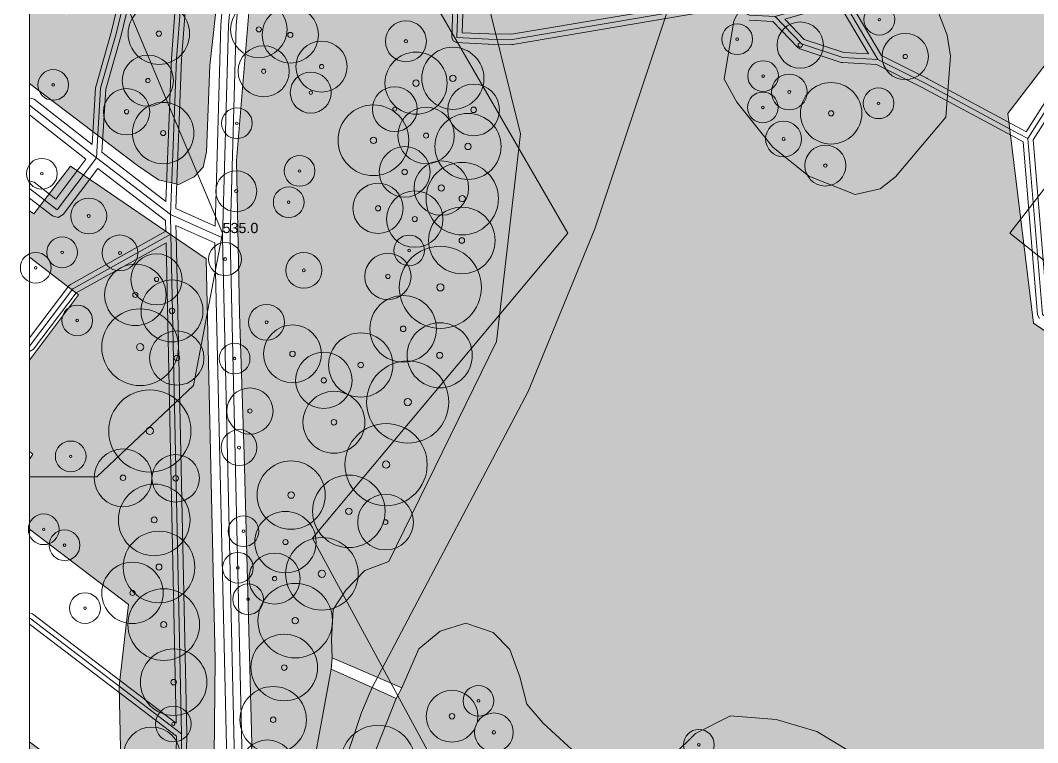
# Model space of a CAD drawing. Header units: metres. Extents: x -6 to 981, y -3 to 1020.
# Drawn here: x -1.8 to 196.9, y 481.5 to 622.7 of the extents above; entities that cross this region are included whole.
import ezdxf

# ---------------------------------------------------------------- set-up
doc = ezdxf.new("R2010")
doc.units = ezdxf.units.M
doc.header["$MEASUREMENT"] = 0
for name, color, linetype, lineweight, true_color in [('TPX_CONTOUR_LINES_5M', 7, 'CONTINUOUS', 0, 0x969696), ('TPX_CONTOUR_LINES_5M_TEXT', 7, 'CONTINUOUS', 0, 0x000000), ('TPX_FRAME_PROJECT', 7, 'CONTINUOUS', 0, 0x000000), ('TPX_ROADS_AXES', 7, 'CONTINUOUS', 0, 0x323232), ('TPX_ROADS_CONTOURS', 7, 'CONTINUOUS', 0, 0x646464), ('TPX_VEGETATION_GREEN_SPACES', 7, 'CONTINUOUS', 0, 0x58ba48), ('TPX_VEGETATION_GREEN_SPACES_HATCH', 7, 'CONTINUOUS', 0, 0x58ba48), ('TPX_VEGETATION_TREES_INDIVIDUAL', 7, 'CONTINUOUS', 0, 0x136734), ('TPX_WATERWAYS', 7, 'CONTINUOUS', 0, 0x7aafdf), ('TPX_WATERWAYS_HATCH', 7, 'CONTINUOUS', 0, 0x7aafdf)]:
    doc.layers.add(name, color=color, linetype=linetype, lineweight=lineweight, true_color=true_color)
doc.styles.add('TPX_TEXTE', font='arial.ttf')

# ---------------------------------------------------------------- blocks, each defined once
blk = doc.blocks.new('TREETR005_CR050')
at = {"layer": 'TPX_VEGETATION_TREES_INDIVIDUAL'}
for radius in [4.95, 0.5416666666666666]:
    blk.add_circle((0, 0, 0.0361), radius, dxfattribs=at)
blk = doc.blocks.new('TREETR005_CR052')
at = {"layer": 'TPX_VEGETATION_TREES_INDIVIDUAL'}
for radius in [5.24, 0.4583333333333333]:
    blk.add_circle((0, 0, 0.0361), radius, dxfattribs=at)
blk = doc.blocks.new('TREETR004_CR044')
at = {"layer": 'TPX_VEGETATION_TREES_INDIVIDUAL'}
for radius in [4.37, 0.375]:
    blk.add_circle((0, 0, 0.0361), radius, dxfattribs=at)
blk = doc.blocks.new('TREETR007_CR075')
at = {"layer": 'TPX_VEGETATION_TREES_INDIVIDUAL'}
for radius in [7.5, 0.7083333333333334]:
    blk.add_circle((0, 0, 0.0361), radius, dxfattribs=at)
blk = doc.blocks.new('TREETR007_CR071')
at = {"layer": 'TPX_VEGETATION_TREES_INDIVIDUAL'}
for radius in [7.09, 0.7083333333333334]:
    blk.add_circle((0, 0, 0.0361), radius, dxfattribs=at)
blk = doc.blocks.new('TREETR006_CR053')
at = {"layer": 'TPX_VEGETATION_TREES_INDIVIDUAL'}
for radius in [5.32, 0.625]:
    blk.add_circle((0, 0, 0.0361), radius, dxfattribs=at)
blk = doc.blocks.new('TREETR006_CR070')
at = {"layer": 'TPX_VEGETATION_TREES_INDIVIDUAL'}
for radius in [7, 0.5833333333333334]:
    blk.add_circle((0, 0, 0.0361), radius, dxfattribs=at)
blk = doc.blocks.new('TREETR005_CR063')
at = {"layer": 'TPX_VEGETATION_TREES_INDIVIDUAL'}
for radius in [6.28, 0.5416666666666666]:
    blk.add_circle((0, 0, 0.0361), radius, dxfattribs=at)
blk = doc.blocks.new('TREETR003_CR032')
at = {"layer": 'TPX_VEGETATION_TREES_INDIVIDUAL'}
for radius in [3.23, 0.2916666666666667]:
    blk.add_circle((0, 0, 0.0361), radius, dxfattribs=at)
blk = doc.blocks.new('TREETR006_CR071')
at = {"layer": 'TPX_VEGETATION_TREES_INDIVIDUAL'}
for radius in [7.08, 0.625]:
    blk.add_circle((0, 0, 0.0361), radius, dxfattribs=at)
blk = doc.blocks.new('TREETR005_CR061')
at = {"layer": 'TPX_VEGETATION_TREES_INDIVIDUAL'}
for radius in [6.05, 0.5416666666666666]:
    blk.add_circle((0, 0, 0.0361), radius, dxfattribs=at)
blk = doc.blocks.new('TREETR003_CR040')
at = {"layer": 'TPX_VEGETATION_TREES_INDIVIDUAL'}
for radius in [4, 0.3333333333333333]:
    blk.add_circle((0, 0, 0.0361), radius, dxfattribs=at)
blk = doc.blocks.new('TREETR003_CR038')
at = {"layer": 'TPX_VEGETATION_TREES_INDIVIDUAL'}
for radius in [3.79, 0.3333333333333333]:
    blk.add_circle((0, 0, 0.0361), radius, dxfattribs=at)
blk = doc.blocks.new('TREETR003_CR030')
at = {"layer": 'TPX_VEGETATION_TREES_INDIVIDUAL'}
for radius in [3, 0.25]:
    blk.add_circle((0, 0, 0.0361), radius, dxfattribs=at)
blk = doc.blocks.new('TREETR006_CR069')
at = {"layer": 'TPX_VEGETATION_TREES_INDIVIDUAL'}
for radius in [6.91, 0.625]:
    blk.add_circle((0, 0, 0.0361), radius, dxfattribs=at)
blk = doc.blocks.new('TREETR003_CR035')
at = {"layer": 'TPX_VEGETATION_TREES_INDIVIDUAL'}
for radius in [3.5, 0.2916666666666667]:
    blk.add_circle((0, 0, 0.0361), radius, dxfattribs=at)
blk = doc.blocks.new('TREETR005_CR065')
at = {"layer": 'TPX_VEGETATION_TREES_INDIVIDUAL'}
for radius in [6.5, 0.5416666666666666]:
    blk.add_circle((0, 0, 0.0361), radius, dxfattribs=at)
blk = doc.blocks.new('TREETR005_CR049')
at = {"layer": 'TPX_VEGETATION_TREES_INDIVIDUAL'}
for radius in [4.89, 0.5]:
    blk.add_circle((0, 0, 0.0361), radius, dxfattribs=at)
blk = doc.blocks.new('TREETR005_CR053')
at = {"layer": 'TPX_VEGETATION_TREES_INDIVIDUAL'}
for radius in [5.3, 0.5416666666666666]:
    blk.add_circle((0, 0, 0.0361), radius, dxfattribs=at)
blk = doc.blocks.new('TREETR005_CR060')
at = {"layer": 'TPX_VEGETATION_TREES_INDIVIDUAL'}
for radius in [6, 0.5]:
    blk.add_circle((0, 0, 0.0361), radius, dxfattribs=at)
blk = doc.blocks.new('TREETR005_CR054')
at = {"layer": 'TPX_VEGETATION_TREES_INDIVIDUAL'}
for radius in [5.44, 0.4583333333333333]:
    blk.add_circle((0, 0, 0.0361), radius, dxfattribs=at)
blk = doc.blocks.new('TREETR006_CR064')
at = {"layer": 'TPX_VEGETATION_TREES_INDIVIDUAL'}
for radius in [6.36, 0.5833333333333334]:
    blk.add_circle((0, 0, 0.0361), radius, dxfattribs=at)
blk = doc.blocks.new('TREETR005_CR057')
at = {"layer": 'TPX_VEGETATION_TREES_INDIVIDUAL'}
for radius in [5.65, 0.5416666666666666]:
    blk.add_circle((0, 0, 0.0361), radius, dxfattribs=at)
blk = doc.blocks.new('TREETR006_CR065')
at = {"layer": 'TPX_VEGETATION_TREES_INDIVIDUAL'}
for radius in [6.45, 0.625]:
    blk.add_circle((0, 0, 0.0361), radius, dxfattribs=at)
blk = doc.blocks.new('TREETR005_CR055')
at = {"layer": 'TPX_VEGETATION_TREES_INDIVIDUAL'}
for radius in [5.51, 0.5]:
    blk.add_circle((0, 0, 0.0361), radius, dxfattribs=at)
blk = doc.blocks.new('TREETR006_CR073')
at = {"layer": 'TPX_VEGETATION_TREES_INDIVIDUAL'}
for radius in [7.28, 0.625]:
    blk.add_circle((0, 0, 0.0361), radius, dxfattribs=at)
blk = doc.blocks.new('TREETR005_CR046')
at = {"layer": 'TPX_VEGETATION_TREES_INDIVIDUAL'}
for radius in [4.64, 0.5416666666666666]:
    blk.add_circle((0, 0, 0.0361), radius, dxfattribs=at)
blk = doc.blocks.new('TREETR005_CR051')
at = {"layer": 'TPX_VEGETATION_TREES_INDIVIDUAL'}
for radius in [5.05, 0.5416666666666666]:
    blk.add_circle((0, 0, 0.0361), radius, dxfattribs=at)
blk = doc.blocks.new('TREETR004_CR050')
at = {"layer": 'TPX_VEGETATION_TREES_INDIVIDUAL'}
for radius in [5, 0.4166666666666667]:
    blk.add_circle((0, 0, 0.0361), radius, dxfattribs=at)
blk = doc.blocks.new('TREETR007_CR080')
at = {"layer": 'TPX_VEGETATION_TREES_INDIVIDUAL'}
for radius in [8.03, 0.7083333333333334]:
    blk.add_circle((0, 0, 0.0361), radius, dxfattribs=at)
blk = doc.blocks.new('TREETR004_CR045')
at = {"layer": 'TPX_VEGETATION_TREES_INDIVIDUAL'}
for radius in [4.52, 0.4166666666666667]:
    blk.add_circle((0, 0, 0.0361), radius, dxfattribs=at)
blk = doc.blocks.new('TREETR007_CR073')
at = {"layer": 'TPX_VEGETATION_TREES_INDIVIDUAL'}
for radius in [7.3, 0.7083333333333334]:
    blk.add_circle((0, 0, 0.0361), radius, dxfattribs=at)
blk = doc.blocks.new('TREETR006_CR067')
at = {"layer": 'TPX_VEGETATION_TREES_INDIVIDUAL'}
for radius in [6.67, 0.625]:
    blk.add_circle((0, 0, 0.0361), radius, dxfattribs=at)
blk = doc.blocks.new('TREETR006_CR061')
at = {"layer": 'TPX_VEGETATION_TREES_INDIVIDUAL'}
for radius in [6.07, 0.625]:
    blk.add_circle((0, 0, 0.0361), radius, dxfattribs=at)

msp = doc.modelspace()

# ---------------------------------------------------------------- hatches: boundary and pattern name
at = {"layer": 'TPX_VEGETATION_GREEN_SPACES_HATCH'}
for points in [[(9.42964106798172e-08, 344.8978873617016), (9.42964106798172e-08, 326.1192256337963), (12.695615862729028, 361.21408857172355), (29.353947733761743, 401.178231371101), (54.945919131161645, 474.2421971685253), (58.92572889220901, 495.89544118708), (59.10964593780227, 498.09939969843253), (58.961109255673364, 501.570134294685), (59.30556402099319, 507.5300437337719), (61.820935343625024, 511.2744513875805), (65.53440961730666, 515.1736098653637), (70.18464193237014, 516.935630930122), (91.198584650876, 559.9282971746288), (95.93455324065872, 600.5169316655956), (88.26600179565139, 631.3377496129833), (89.78663930785842, 671.0483809835277), (79.4755393017549, 688.8597518331371), (78.04837903869338, 689.7712718374096), (76.5356036175508, 690.7390338308178), (75.19416532409377, 691.6053935415111), (74.37896737945266, 692.4445296651684), (71.03277883422561, 695.8794843084179), (67.28206548583694, 703.0425683385693), (66.10034952056594, 710.5689097768627), (67.20290670287795, 717.7186147100292), (69.98797044646926, 723.6329060918652), (75.46357736480422, 729.6100207692944), (80.21072397124954, 732.5016862279736), (86.0583029736299, 734.3519650823437), (88.3565083493013, 734.4296428090893), (93.24018106353469, 734.5933257467113), (99.70510778320022, 732.9462052709423), (106.54746541869827, 728.7350465185009), (108.25368795287795, 726.9784633046947), (109.31530580413528, 725.8820296651684), (112.19289312255569, 721.4983598119579), (113.81061372649856, 717.5036479360424), (126.56883058440872, 728.2324086553417), (128.14601430785842, 736.9625789052807), (151.92815694701858, 761.2521458989941), (157.3170157421846, 766.1771479970776), (158.68845186126418, 767.4386474019848), (176.33993921172805, 796.298330438789), (188.69781980407424, 824.1780282384716), (194.65095147979446, 840.026505602058), (263.3222008694429, 1013.1883307821117), (258.73867902648635, 1013.1883307821117), (190.8617106426973, 846.1701833135448), (184.43126020324416, 828.4641686803661), (178.96128854644485, 820.0706244832836), (146.19630727660842, 777.4344712621532), (120.55421457183547, 745.8694735891186), (111.80613908660598, 741.0321723348461), (103.86988077056594, 738.9913445836864), (70.55621824157424, 740.9296532995068), (60.84596261871047, 738.573380602058), (58.27288923156448, 734.7962762243114), (55.80250844848342, 727.759472978767), (53.03660592925735, 715.8706952459179), (46.89881811034866, 664.8986998922192), (43.19533738982864, 628.1684895879589), (40.4092083920259, 595.253462923225), (41.00256452453323, 565.3540736562572), (41.91524133575149, 537.8014356023632), (43.43110284698196, 481.3690511113964), (42.84765348327346, 467.4752589589916), (40.814090823056176, 458.08444417780265), (36.35549840820022, 442.39902604883537), (26.260764216305688, 416.00516713922843), (9.42964106798172e-08, 344.8978873617016)], [(-2.4441396817564964e-07, 629.3526720115915), (-2.4441396817564964e-07, 610.3599351951852), (21.072498077119235, 594.3087457725778), (25.209893935883883, 591.5201305458322), (29.173535102570895, 590.5731405327097), (32.1464068829664, 592.1185020515695), (33.93501448031748, 593.9523481437936), (34.56702398654306, 596.961135298945), (35.2365701138624, 613.8357118675485), (36.988370650971774, 629.7688268730417), (38.83853220340097, 651.9524025032297), (41.598552459443454, 674.1826547691599), (43.395926231110934, 694.859307677485), (44.98926042910898, 712.2348751137033), (47.61395239230478, 725.3664220878854), (49.168208831513766, 732.7002119133249), (48.29160951968515, 738.106570632197), (45.73387979861582, 743.8948597023264), (41.303874725068454, 748.1050409385934), (-2.4441396817564964e-07, 780.5513843605295), (-2.4441396817564964e-07, 750.0384658882394), (23.02604364749277, 731.8098205635324), (27.21771025058115, 727.7016796180978), (28.490614646638278, 724.6856655189767), (28.38197397586191, 721.350409896113), (27.49770712252939, 718.9869216987863), (26.21450971957529, 716.9487060615793), (23.656711333955172, 711.7748712608591), (22.03612017031992, 707.5009206840768), (19.7787482678541, 694.7427057335153), (17.654868835175876, 676.9510473320261), (17.279012435639743, 670.7143377372995), (16.9612433850416, 665.5411399910226), (17.608383887971286, 651.2032369682565), (18.498867744172458, 643.2584947654977), (19.078821891511325, 636.8685049125925), (19.59827207919443, 631.1552242347971), (14.799806350434665, 634.8812574455515), (7.254249328339938, 623.7034820625558), (-2.4441396817564964e-07, 629.3526720115915)], [(137.5585426800535, 622.573476226069), (135.69715733459452, 611.1636947700754), (138.19095082214335, 606.683963210322), (145.20972104003886, 597.9045118400827), (152.2487225048826, 592.2284063408151), (161.27030987670878, 588.650326163508), (166.19191117217997, 589.7669080803171), (169.18156857421855, 592.0658611366525), (179.01999421051005, 603.7759393760934), (179.9380697720335, 615.6492265770212), (179.2310270779417, 619.7792781898752), (176.6539482586668, 626.5541967460886), (176.295218896179, 630.0712827751413), (172.20270008972147, 640.5295690605417), (166.38818879058817, 647.1138853142038), (161.59296936920146, 648.1907323906198), (154.03102059295634, 645.2595495292917), (145.48366494110087, 637.4054302284494), (137.5585426800535, 622.573476226069)], [(-4.207249730825424e-07, 481.65079441759735), (-4.207249730825424e-07, 432.26648274157196), (13.960223730886355, 422.06444874498993), (21.293748434865847, 421.12940254900604), (33.263144072378054, 455.31949558947235), (36.03324085124768, 472.61724224779755), (36.24631362804212, 497.7759889671579), (34.49045520671643, 576.0462659904733), (8.003963049734011, 594.1461881706491), (0.840010222280398, 584.8268693992868), (-4.207249730825424e-07, 585.4661420891061), (-4.207249730825424e-07, 576.3654483864084), (9.552704390371218, 569.0370039055124), (-4.207249730825424e-07, 556.2852138588205), (-4.207249730825424e-07, 538.3991531440988), (0.6567674244288355, 537.887667090632), (-4.207249730825424e-07, 536.9404348442331), (-4.207249730825424e-07, 523.2572073051706), (19.309865530813113, 508.5351261207834), (17.51909976848401, 492.53588619921356), (18.041452940786257, 468.20137253496796), (-4.207249730825424e-07, 481.65079441759735)], [(1.2048985809087753e-07, 285.2458099434152), (1.2048985809087753e-07, 268.7846044609323), (4.45214283594396, 264.5074171135202), (94.97280800470617, 374.81061402056366), (100.02333366998937, 378.3755048820749), (107.66492092737462, 379.6100324699655), (110.52649700769689, 383.51738777849823), (111.63132870325353, 381.9328435966745), (176.53097069391515, 335.4551061699167), (312.69716560968664, 235.41257897112519), (389.40208065637853, 341.84923496935517), (394.24122250208165, 354.33893337938935), (422.66045868524816, 390.9988063881174), (438.7375813735416, 443.4164642402902), (344.7306386245182, 514.3346742698923), (276.68102467188146, 565.7075161049142), (254.30105888971593, 560.8678058693185), (233.21817314752843, 559.5182575294748), (234.33355438837316, 552.0479969093576), (239.2328778518131, 541.8591016838327), (243.6992379439762, 531.4415973732248), (244.70688641199376, 503.75507775042206), (242.53865635523107, 492.2817215034738), (229.07291710504796, 480.6617998192087), (203.62957298883703, 477.83561936113983), (175.8228560698917, 469.146552474238), (158.90319645532873, 461.72746697161347), (150.22585499414708, 457.2995590278879), (141.98246109613683, 457.19026890490204), (130.44702732691076, 461.18043938372284), (119.71823799738195, 469.41915074083954), (109.94485771784093, 476.4627050468698), (100.33263600000646, 485.3335880348459), (97.16111672052648, 489.0217861244455), (95.80511868128087, 494.3551534721628), (93.8555470717838, 499.68313828203827), (90.56565678247716, 503.0067018577829), (85.22286427149083, 504.8868917534128), (80.22952568659093, 503.2833370277658), (76.02267086633947, 499.8433593818918), (72.74244988092687, 492.21579495165497), (71.59313976892736, 490.16520443651825), (66.9907485259464, 478.4381612846628), (38.1673899901798, 395.85077419970185), (2.007822157233022, 291.0661262581125), (1.2048985809087753e-07, 285.2458099434152)], [(125.57216496398905, 478.8952182838693), (125.30421109130839, 471.9259256431833), (127.78877682617167, 466.48197022173554), (133.57540841033915, 461.9706214973703), (141.166086625366, 461.89774265978485), (148.17286724975565, 461.8304742882028), (153.06156296661356, 464.4991344520822), (158.15116352966288, 467.1547836372629), (160.70979447296122, 470.42218437884003), (161.7267899029539, 475.64409199450165), (160.40659661224345, 479.7246097633615), (153.82941479614237, 483.65607777331024), (145.87821240356425, 486.06005993578583), (136.93384880950907, 486.72230377886444), (130.08511013915995, 483.30767098162323), (125.57216496398905, 478.8952182838693)]]:
    msp.add_hatch(color=256, dxfattribs=at).paths.add_polyline_path(points)
at = {"layer": 'TPX_WATERWAYS_HATCH'}
h = msp.add_hatch(color=256, dxfattribs=at)
h.paths.add_polyline_path([(59.30556340148905, 507.53004303667694), (58.96110863616923, 501.57013455126435), (59.10964627197245, 498.0993999550119), (72.7424501889036, 492.21579495165497), (76.02267022064188, 499.8433593818918), (80.22952599456767, 503.2833370277658), (85.22286457946757, 504.8868917534128), (90.56565613677958, 503.0067018577829), (93.85554737976054, 499.68313828203827), (95.80511898925761, 494.3551534721628), (97.16111702850321, 489.0217861244455), (100.3326363079832, 485.3335880348459), (109.94485802581767, 476.4627050468698), (119.71823830535868, 469.41915074083954), (130.4470276348875, 461.18043938372284), (141.98246045043925, 457.19026890490204), (150.22585530212382, 457.2995590278879), (158.90319676330546, 461.72746697161347), (175.82285637786845, 469.146552474238), (203.62957329681376, 477.83561936113983), (229.0729174130247, 480.6617998192087), (242.5386566632078, 492.2817215034738), (244.70688576629618, 503.75507775042206), (243.6992372982786, 531.4415973732248), (239.23287815978983, 541.8591016838327), (234.33355374267558, 552.0479969093576), (215.27768273284892, 550.4462741920725), (196.15192456176737, 563.5094474861398), (191.12641758850077, 604.4356350013986), (204.75732083251933, 622.3053239891306), (222.6497520916746, 625.3812793800607), (223.26094956329325, 635.206963927485), (226.4576372616575, 684.0347704002634), (247.40629048278788, 705.347950370051), (274.3568186276243, 730.6382068702951), (283.9667992108152, 738.5154861519113), (283.68977684905985, 748.5602869102731), (270.5010818951414, 743.8319429466501), (260.4044966213987, 741.1134227821603), (254.6134104244993, 743.15300884936), (250.89026112487772, 747.2122272560373), (239.06766552856425, 773.1292919227853), (249.4963097088621, 789.5112356254831), (249.09796852996806, 800.8762048790231), (238.07157177856425, 802.0127910682932), (225.65092225006083, 784.5415643760934), (208.38221878936747, 747.6754497596994), (195.06065030029276, 744.0679601738229), (183.85476441314677, 736.4831766197458), (179.97943253448466, 733.6606868812814), (177.43149990966776, 729.5064558098093), (174.62119431426981, 726.9397634575143), (171.2916740887449, 727.1268991539255), (168.81054539611796, 728.9352468559518), (168.20987362792948, 734.1726841041818), (167.1614527218626, 739.6361002037302), (167.72026009490946, 746.9905456611887), (173.60857243469218, 758.0734924385324), (157.31701607635478, 766.1771482536569), (151.92815728118876, 761.2521452018991), (128.1460146420286, 736.96257916186), (126.5688309185789, 728.2324089119211), (113.81061310699442, 717.5036481926218), (114.85250897338847, 710.3665966102853), (113.89899010589579, 703.7807439872995), (111.17935318878153, 697.6995519706979), (106.39697308471659, 692.136955649592), (100.21402115753153, 688.2615055153146), (95.52824063232401, 686.7769159385934), (90.78461213043192, 686.2461122581735), (84.9321417324827, 686.8787054130808), (79.47553963592509, 688.8597520897165), (89.7866396420286, 671.0483812401071), (88.26600212982157, 631.3377498695627), (95.9345535748289, 600.516931922175), (91.19858498504618, 559.9282974312082), (70.18464226654032, 516.9356311867014), (65.53440995147685, 515.1736091682687), (61.82093472412089, 511.27445164415985), (59.30556340148905, 507.53004303667694)])
h.paths.add_polyline_path([(125.30421109130839, 471.9259256431833), (125.57216496398905, 478.8952182838693), (130.08511013915995, 483.30767098162323), (136.93384880950907, 486.72230377886444), (145.87821240356425, 486.06005993578583), (153.82941479614237, 483.65607777331024), (160.40659661224345, 479.7246097633615), (161.7267899029539, 475.64409199450165), (160.70979447296122, 470.42218437884003), (158.15116352966288, 467.1547836372629), (153.06156296661356, 464.4991344520822), (148.17286724975565, 461.8304742882028), (141.166086625366, 461.89774265978485), (133.57540841033915, 461.9706214973703), (127.78877682617167, 466.48197022173554), (125.30421109130839, 471.9259256431833)], flags=16)
h.paths.add_polyline_path([(135.69715733459452, 611.1636947700754), (137.5585426800535, 622.573476226069), (145.48366494110087, 637.4054302284494), (154.03102059295634, 645.2595495292917), (161.59296936920146, 648.1907323906198), (166.38818879058817, 647.1138853142038), (172.20270008972147, 640.5295690605417), (176.295218896179, 630.0712827751413), (176.6539482586668, 626.5541967460886), (179.2310270779417, 619.7792781898752), (179.9380697720335, 615.6492265770212), (179.01999421051005, 603.7759393760934), (169.18156857421855, 592.0658611366525), (166.19191117217997, 589.7669080803171), (161.27030987670878, 588.650326163508), (152.2487225048826, 592.2284063408151), (145.20972104003886, 597.9045118400827), (138.19095082214335, 606.683963210322), (135.69715733459452, 611.1636947700754)], flags=16)
msp.add_hatch(color=256, dxfattribs=at).paths.add_polyline_path([(2.9336661100387573e-07, 326.11922684405), (2.9336661100387573e-07, 286.09970417711884), (2.0078213764354587, 291.0661262581125), (38.16739016305655, 395.85077419970185), (66.99074869882315, 478.4381612846628), (71.59313994180411, 490.16520443651825), (66.94176989328116, 492.2715257713571), (58.92572909127921, 495.89544048998505), (54.945919330231845, 474.24219647143036), (29.353947932831943, 401.17823162768036), (12.695616061799228, 361.2140888283029), (2.9336661100387573e-07, 326.11922684405)])

# ---------------------------------------------------------------- linework, layer by layer
at = {"layer": 'TPX_CONTOUR_LINES_5M', "elevation": 0.04810000000000001}
for points in [[(53.49550019594608, 670.4922775193118), (105.15997637057444, 581.0933071831241), (55.29831745172851, 521.4939936259761), (92.18030007195193, 453.27206808468327), (118.51752866391325, 463.5629526330158), (144.85475725593278, 441.31681343121454), (197.52921443991363, 473.045649534557), (250.20367162383627, 475.5415590070188), (260.7535883744131, 491.69433684740216), (250.53574777237372, 551.2936504045501), (223.86644303187495, 555.3624412319623), (191.50663923681714, 581.0933071831241), (260.81280198000604, 670.4922775193118)], [(0, 533.4839145247824), (13.168614296009764, 533.4839145247824), (32.02706185966963, 551.2936504045501), (37.71545922069345, 581.0933071831241), (13.168614296009764, 639.5670463149436), (0, 639.5670463149436)]]:
    msp.add_lwpolyline(points, dxfattribs=at)
at = {"layer": 'TPX_FRAME_PROJECT', "elevation": 0.0001}
msp.add_lwpolyline([(0, 0), (974.477457903442, 0), (974.477457903442, 1013.1883304733783), (0, 1013.1883304733783)], close=True, dxfattribs=at)
at = {"layer": 'TPX_ROADS_AXES', "elevation": 0.030099999999999995}
for points in [[(2.8696376830339432e-08, 777.6070941993967), (42.24739554413827, 744.6820835182443), (43.74002841004403, 741.6196235725656), (40.11882880219491, 716.438204200007), (32.820493726816494, 669.2237781593576), (30.529889135446865, 639.0639175483957), (29.992472677316982, 631.9531215736642), (28.72073653229745, 615.1730054924265), (27.56641295441659, 584.7140401909128), (27.634633092966396, 580.85613384936), (29.70241263398202, 483.2522720405832), (29.605309515085537, 476.13724461290985), (31.053212194528896, 466.42478504870087), (17.994984655466396, 428.5098346779123), (13.809849767771084, 416.3797773430124)], [(-1.6530975699424744e-08, 353.27839794848114), (22.167324049631134, 411.4224618980661), (25.771061880746856, 420.83143463823944), (37.09563825861551, 457.65464916918427), (38.99092100397684, 465.60586682055146), (40.125559790292755, 475.0939935753122), (37.67937563196756, 580.1499685356393), (38.88318155542947, 621.7368463585153), (40.32803533808328, 637.6064066002145), (40.77681730524637, 642.4679931709543), (43.929554922739044, 668.7068981239572), (49.84037206904031, 717.974129111506), (52.68672846094705, 733.2538541862741), (53.38498686091043, 744.1538528511301)], [(195.04273838928202, 599.554324538447), (193.2808556072996, 600.5022920677438), (174.85289902618388, 610.455278784968), (165.73571629455546, 615.0429147789255), (159.77198834350565, 625.03146877978), (154.9383663647459, 626.0976032325998), (145.684397172241, 623.4154333183542), (140.6324238293455, 623.67453518603), (135.5905661099241, 625.9840911934152), (94.2544188015745, 618.9436773369089), (89.66966004302958, 619.0098861763254), (83.48851246765116, 619.313113600947), (85.34868664672831, 672.4432682106271), (76.38182301452616, 672.7400106498972)], [(19.598271798400674, 631.1552242347971), (16.916236352233682, 620.0304483482614), (13.894504975585733, 609.418805510737), (13.093524407653604, 595.8042043754831)], [(233.777471970825, 624.8089984962717), (208.98089642456034, 621.5110830375925), (195.04273838928202, 599.554324538447)], [(165.73571629455546, 615.0429147789255), (158.8659157269285, 615.4081291267648), (150.78335804870585, 618.0793890068308), (145.684397172241, 623.4154333183542)], [(37.67937627248466, 580.1499685356393), (27.566412596032023, 584.7140401909128), (13.093524603173137, 595.8042043754831), (-3.296881914138794e-07, 606.1011318275705)], [(195.04273838928202, 599.554324538447), (197.9009432308958, 565.2106918403879), (215.5296349041746, 552.7604221412912), (232.6770557873533, 554.00359478686)], [(-7.048947736620903e-08, 589.8330740043893), (5.404378820501734, 585.6253751823679), (13.09352486237185, 595.8042043754831)], [(27.634633329231292, 580.85613384936), (8.472575452644378, 570.2001289436594), (2.6496127247810364e-07, 558.9888080665842)], [(29.70241257955786, 483.2522720405832), (17.519099209806882, 492.53588619921356), (-2.5727786123752594e-08, 505.8871645042673)]]:
    msp.add_lwpolyline(points, dxfattribs=at)
at = {"layer": 'TPX_ROADS_CONTOURS', "elevation": 0.027099999999999996}
for points in [[(135.42266298929462, 626.9698955379426), (94.17703940073261, 619.9448997341096), (89.7013886133791, 620.0095331035554), (84.52240301767597, 620.263597663492), (86.34807421365986, 672.4082786403596)], [(84.31424070993671, 671.4769546352327), (82.48912455240497, 619.3481046520174), (82.75233389536152, 618.6363260112703), (83.43951441446552, 618.3143159709871), (89.62066198984394, 618.0110875926912), (89.65522028604755, 618.0099908672273), (94.23997809091816, 617.9437820278108), (94.42232157388935, 617.9578744731843), (135.45446707407245, 624.94651049003)], [(41.625152842199896, 475.1289102397859), (39.179880396521185, 580.1457263790071), (40.38120962778339, 621.6470538936555), (41.82178236643085, 637.4695894084871)], [(18.626124636328313, 631.3895961605012), (15.948874727881048, 620.2846757732332), (12.932737604773138, 609.6926748119295), (12.896230951941106, 609.47753733024), (12.24339510599384, 598.3810302577913), (0.9272415796876885, 607.2802087627351), (2.543092705309391e-07, 607.5405313335359), (2.543092705309391e-07, 604.1928588710725), (11.00991751352558, 595.5345088802278), (5.124911562597845, 587.7439853511751), (0.9214956919313408, 591.0166475139558), (2.543092705309391e-07, 591.270527061075), (2.543092705309391e-07, 587.9320499263704), (4.482881800329778, 584.4418031536043), (5.600545183813665, 584.1382581554353), (6.601265207922552, 584.7212402187288), (13.38003184000263, 593.694915946573), (26.586392656958196, 583.5752565227449), (26.62417818704853, 581.4384443126619), (7.986568705237005, 571.07408445701), (7.6747696558595635, 570.8030444942415), (2.543092705309391e-07, 560.6474181972444), (2.543092705309391e-07, 558.0341922603548), (0.13780905405292287, 557.998349364847), (0.7978050867677666, 558.385893996805), (9.143092409765813, 569.4287807308137), (26.67001272836933, 579.1754867397249), (28.658703104651067, 485.30480497702956), (18.12523962656269, 493.331242736429), (0.6061403910280205, 506.682521995157), (2.543092705309391e-07, 506.84279650077224), (2.543092705309391e-07, 504.6298677287996), (16.912958399450872, 491.7405282817781), (28.695629374182317, 482.76220148429275), (28.605402247107122, 476.15089052543044)], [(28.942329661047552, 631.3293496929109), (27.72359587351093, 615.2485772930086), (27.721452967321966, 615.2108766399324), (26.663530604040716, 587.2956392131746), (14.15842367807636, 596.8779470287263), (14.88633181253681, 609.2505027614534), (17.878002421057317, 619.7565795741975), (17.888382212317083, 619.7960769496858), (20.57041861215839, 630.9208528362215)], [(232.56209685007343, 625.6561605297029), (208.84905745188007, 622.5023547969759), (208.13663698831806, 622.0470191799104), (194.69715239206562, 600.8758212886751), (193.75537420908222, 601.3825380168855), (175.32811762491474, 611.3351470790803), (175.3023874918581, 611.3485662303865), (166.44514681497822, 615.8054019771516), (160.630593554175, 625.5441057048738)], [(140.58120371500263, 622.6758481822908), (145.2360975901247, 622.4371120296419), (150.06037165323505, 617.3885270915926), (150.469554201758, 617.129902061075), (158.55211283365497, 614.4586412273347), (158.81282831827411, 614.4095393978059), (165.47339464823017, 614.0554487071931), (174.39044977823505, 609.5685159526765), (192.8056366602541, 599.6224252544343), (194.0911762873293, 598.9307481609285), (196.90438868204365, 565.1277553401887), (197.32405974069843, 564.3938657604158)], [(198.85881449381122, 565.7584459148347), (196.0671751658083, 599.3022252880037), (209.57514788309345, 620.5813123546541)]]:
    msp.add_lwpolyline(points, dxfattribs=at)
for points in [[(28.611621157324407, 585.8880140148103), (29.719303385412786, 615.1162683330476), (30.989628092444036, 631.877759154886), (31.446030871069524, 637.91663473472), (38.75113894144306, 636.8299733959138), (37.3893597284914, 621.8728525005281), (37.383809343969915, 621.7802488170564), (36.245121256506536, 582.4429466091096)], [(147.5466683069826, 622.9140378795564), (154.9719088236452, 625.0661689601839), (159.13480497995624, 624.1479741893709), (163.91535784403095, 616.1411020122468), (159.05264593759784, 616.3996145091951), (151.33400847116718, 618.9506007991731)], [(15.187525049841497, 417.3067609630525), (18.940479532873724, 428.18419760093093), (31.998707071936224, 466.0991479717195), (32.04228140512714, 466.57223242148757), (30.606321589148138, 476.20458334311843), (30.702319399511907, 483.23862570151687), (30.702187792456243, 483.2734519802034), (28.634443537390325, 580.8756534419954), (28.603949801123235, 582.6001054607332), (36.20175959268818, 579.1711456142366), (38.62347723642597, 475.16595285758376), (37.51178194681415, 465.86968820914626), (35.6477129618288, 458.04942243918777), (24.352200762426946, 421.3207113109529), (21.40290667215595, 413.6204225383699), (19.591279284155462, 414.6956111751497)]]:
    msp.add_lwpolyline(points, close=True, dxfattribs=at)
at = {"layer": 'TPX_VEGETATION_GREEN_SPACES', "elevation": 0.0031}
for points in [[(137.5585426800535, 622.573476226069), (135.69715733459452, 611.1636947700754), (138.19095082214335, 606.683963210322), (145.20972104003886, 597.9045118400827), (152.2487225048826, 592.2284063408151), (161.27030987670878, 588.650326163508), (166.19191117217997, 589.7669080803171), (169.18156857421855, 592.0658611366525), (179.01999421051005, 603.7759393760934), (179.9380697720335, 615.6492265770212), (179.2310270779417, 619.7792781898752), (176.6539482586668, 626.5541967460886), (176.295218896179, 630.0712827751413), (172.20270008972147, 640.5295690605417), (166.38818879058817, 647.1138853142038), (161.59296936920146, 648.1907323906198), (154.03102059295634, 645.2595495292917), (145.48366494110087, 637.4054302284494)], [(-4.207249730825424e-07, 481.65079441759735), (-4.207249730825424e-07, 432.26648274157196), (13.960223730886355, 422.06444874498993), (21.293748434865847, 421.12940254900604), (33.263144072378054, 455.31949558947235), (36.03324085124768, 472.61724224779755), (36.24631362804212, 497.7759889671579), (34.49045520671643, 576.0462659904733), (8.003963049734011, 594.1461881706491), (0.840010222280398, 584.8268693992868), (-4.207249730825424e-07, 585.4661420891061), (-4.207249730825424e-07, 576.3654483864084), (9.552704390371218, 569.0370039055124), (-4.207249730825424e-07, 556.2852138588205), (-4.207249730825424e-07, 538.3991531440988), (0.6567674244288355, 537.887667090632), (-4.207249730825424e-07, 536.9404348442331), (-4.207249730825424e-07, 523.2572073051706), (19.309865530813113, 508.5351261207834), (17.51909976848401, 492.53588619921356), (18.041452940786257, 468.20137253496796)], [(125.57216496398905, 478.8952182838693), (125.30421109130839, 471.9259256431833), (127.78877682617167, 466.48197022173554), (133.57540841033915, 461.9706214973703), (141.166086625366, 461.89774265978485), (148.17286724975565, 461.8304742882028), (153.06156296661356, 464.4991344520822), (158.15116352966288, 467.1547836372629), (160.70979447296122, 470.42218437884003), (161.7267899029539, 475.64409199450165), (160.40659661224345, 479.7246097633615), (153.82941479614237, 483.65607777331024), (145.87821240356425, 486.06005993578583), (136.93384880950907, 486.72230377886444), (130.08511013915995, 483.30767098162323)]]:
    msp.add_lwpolyline(points, close=True, dxfattribs=at)
for points in [[(43.19533738982864, 628.1684895879589), (40.4092083920259, 595.253462923225), (41.00256452453323, 565.3540736562572), (41.91524133575149, 537.8014356023632), (43.43110284698196, 481.3690511113964), (42.84765348327346, 467.4752589589916), (40.814090823056176, 458.08444417780265), (36.35549840820022, 442.39902604883537), (26.260764216305688, 416.00516713922843), (9.42964106798172e-08, 344.8978873617016), (9.42964106798172e-08, 326.1192256337963), (12.695615862729028, 361.21408857172355), (29.353947733761743, 401.178231371101), (54.945919131161645, 474.2421971685253), (58.92572889220901, 495.89544118708), (59.10964593780227, 498.09939969843253), (58.961109255673364, 501.570134294685), (59.30556402099319, 507.5300437337719), (61.820935343625024, 511.2744513875805), (65.53440961730666, 515.1736098653637), (70.18464193237014, 516.935630930122), (91.198584650876, 559.9282971746288), (95.93455324065872, 600.5169316655956), (88.26600179565139, 631.3377496129833)], [(-2.4441396817564964e-07, 629.3526720115915), (-2.4441396817564964e-07, 610.3599351951852), (21.072498077119235, 594.3087457725778), (25.209893935883883, 591.5201305458322), (29.173535102570895, 590.5731405327097), (32.1464068829664, 592.1185020515695), (33.93501448031748, 593.9523481437936), (34.56702398654306, 596.961135298945), (35.2365701138624, 613.8357118675485), (36.988370650971774, 629.7688268730417)], [(109.94485771784093, 476.4627050468698), (100.33263600000646, 485.3335880348459), (97.16111672052648, 489.0217861244455), (95.80511868128087, 494.3551534721628), (93.8555470717838, 499.68313828203827), (90.56565678247716, 503.0067018577829), (85.22286427149083, 504.8868917534128), (80.22952568659093, 503.2833370277658), (76.02267086633947, 499.8433593818918), (72.74244988092687, 492.21579495165497), (71.59313976892736, 490.16520443651825), (66.9907485259464, 478.4381612846628)]]:
    msp.add_lwpolyline(points, dxfattribs=at)
at = {"layer": 'TPX_WATERWAYS'}
for points, elevation in [([(170.27215809753397, 761.5304903099313), (168.43881554534892, 756.0282320091501), (110.45967812469462, 581.9003109047189), (97.40329308441142, 550.1147350380197), (66.94177002838114, 492.2715257713571)], 0.0091), ([(88.26600212982157, 631.3377498695627), (95.9345535748289, 600.516931922175), (91.19858498504618, 559.9282974312082), (70.18464226654032, 516.9356311867014), (65.53440995147685, 515.1736091682687), (61.82093472412089, 511.27445164415985), (59.30556340148905, 507.53004303667694), (58.96110863616923, 501.57013455126435), (59.10964627197245, 498.0993999550119), (72.7424501889036, 492.21579495165497), (76.02267022064188, 499.8433593818918), (80.22952599456767, 503.2833370277658), (85.22286457946757, 504.8868917534128), (90.56565613677958, 503.0067018577829), (93.85554737976054, 499.68313828203827), (95.80511898925761, 494.3551534721628), (97.16111702850321, 489.0217861244455), (100.3326363079832, 485.3335880348459), (109.94485802581767, 476.4627050468698)], 0.0060999999999999995), ([(215.27768273284892, 550.4462741920725), (196.15192456176737, 563.5094474861398), (191.12641758850077, 604.4356350013986), (204.75732083251933, 622.3053239891306)], 0.0060999999999999995), ([(66.94177003734512, 492.2715257713571), (64.85595746868057, 487.403499991633), (35.770690401725005, 400.47368756029755), (32.46879144542618, 390.59628048632294), (4.3743057176470757e-07, 304.94647160265595)], 0.0091)]:
    msp.add_lwpolyline(points, dxfattribs=dict(at, elevation=elevation))
at = {"layer": 'TPX_WATERWAYS', "elevation": 0.0060999999999999995}
for points in [[(135.69715733459452, 611.1636947700754), (137.5585426800535, 622.573476226069), (145.48366494110087, 637.4054302284494), (154.03102059295634, 645.2595495292917), (161.59296936920146, 648.1907323906198), (166.38818879058817, 647.1138853142038), (172.20270008972147, 640.5295690605417), (176.295218896179, 630.0712827751413), (176.6539482586668, 626.5541967460886), (179.2310270779417, 619.7792781898752), (179.9380697720335, 615.6492265770212), (179.01999421051005, 603.7759393760934), (169.18156857421855, 592.0658611366525), (166.19191117217997, 589.7669080803171), (161.27030987670878, 588.650326163508), (152.2487225048826, 592.2284063408151), (145.20972104003886, 597.9045118400827), (138.19095082214335, 606.683963210322)], [(2.9336661100387573e-07, 326.11922684405), (2.9336661100387573e-07, 286.09970417711884), (2.0078213764354587, 291.0661262581125), (38.16739016305655, 395.85077419970185), (66.99074869882315, 478.4381612846628), (71.59313994180411, 490.16520443651825), (66.94176989328116, 492.2715257713571), (58.92572909127921, 495.89544048998505), (54.945919330231845, 474.24219647143036), (29.353947932831943, 401.17823162768036), (12.695616061799228, 361.2140888283029)], [(125.30421109130839, 471.9259256431833), (125.57216496398905, 478.8952182838693), (130.08511013915995, 483.30767098162323), (136.93384880950907, 486.72230377886444), (145.87821240356425, 486.06005993578583), (153.82941479614237, 483.65607777331024), (160.40659661224345, 479.7246097633615), (161.7267899029539, 475.64409199450165), (160.70979447296122, 470.42218437884003), (158.15116352966288, 467.1547836372629), (153.06156296661356, 464.4991344520822), (148.17286724975565, 461.8304742882028), (141.166086625366, 461.89774265978485), (133.57540841033915, 461.9706214973703), (127.78877682617167, 466.48197022173554)]]:
    msp.add_lwpolyline(points, close=True, dxfattribs=at)

# ---------------------------------------------------------------- block references
at = {"layer": 'TPX_VEGETATION_TREES_INDIVIDUAL'}
for name, p in [('TREETR005_CR060', (25.27478964702459, 620.0723958136514, 0.0361)), ('TREETR005_CR055', (44.79686025867704, 620.9067335468717, 0.0361)), ('TREETR005_CR055', (50.94880278588971, 619.8256446621381, 0.0361)), ('TREETR003_CR030', (166.0076042416622, 622.8084497610107, 0.0361)), ('TREETR003_CR040', (73.5321156666032, 618.5866802502424, 0.0361)), ('TREETR004_CR045', (150.55415304971393, 617.8469581892714, 0.0361)), ('TREETR003_CR030', (138.24043934064684, 618.9871506849304, 0.0361)), ('TREETR004_CR045', (171.0737444057013, 615.6060439469293, 0.0361)), ('TREETR004_CR050', (57.05164970149053, 613.6351863415912, 0.0361)), ('TREETR004_CR050', (45.74525729031302, 612.7218677755445, 0.0361)), ('TREETR006_CR061', (75.50749614497181, 610.3919495912269, 0.0361)), ('TREETR006_CR061', (82.7060423947405, 611.3447619457729, 0.0361)), ('TREETR004_CR050', (23.132465381524526, 610.8952659545466, 0.0361)), ('TREETR003_CR030', (143.3065632454818, 611.784728595987, 0.0361)), ('TREETR003_CR030', (4.637334999279119, 610.0510928719305, 0.0361)), ('TREETR003_CR040', (54.94862987392116, 608.5455476362258, 0.0361)), ('TREETR003_CR035', (148.41193651634967, 608.6698053493164, 0.0361)), ('TREETR005_CR051', (86.75498835276812, 605.1740481988527, 0.0361)), ('TREETR005_CR060', (156.58838766405825, 604.5034319451079, 0.0361)), ('TREETR004_CR045', (18.96568192401901, 604.8034997829236, 0.0361)), ('TREETR004_CR044', (71.35056095337495, 605.3220394975506, 0.0361)), ('TREETR003_CR030', (143.24769657984143, 605.6534782215022, 0.0361)), ('TREETR003_CR030', (165.8506607596064, 606.4584586280398, 0.0361)), ('TREETR005_CR060', (26.11512702930486, 600.6468955748715, 0.0361)), ('TREETR006_CR069', (67.18380352383247, 599.2302523888648, 0.0361)), ('TREETR003_CR030', (40.512242309516296, 602.5524612050503, 0.0361)), ('TREETR005_CR055', (77.46324513480067, 600.153461321257, 0.0361)), ('TREETR006_CR065', (85.65931047825143, 598.0307824183255, 0.0361)), ('TREETR003_CR035', (147.29667879268527, 599.482785445638, 0.0361)), ('TREETR003_CR040', (155.46332676161546, 594.2945315553807, 0.0361)), ('TREETR003_CR030', (52.74741105816793, 593.2371441270225, 0.0361)), ('TREETR005_CR050', (73.28667162300553, 593.0397923123091, 0.0361)), ('TREETR003_CR030', (2.416395240696147, 592.6989454990253, 0.0361)), ('TREETR006_CR053', (80.4459615003434, 589.9050979074091, 0.0361)), ('TREETR006_CR071', (84.53418134327512, 587.8218808630481, 0.0361)), ('TREETR003_CR040', (40.38457090733573, 589.2680662218481, 0.0361)), ('TREETR005_CR049', (68.08312898140866, 585.9359870925546, 0.0361)), ('TREETR003_CR030', (50.63456563046202, 587.1256191721186, 0.0361)), ('TREETR005_CR055', (75.2522398121655, 583.823164912872, 0.0361)), ('TREETR003_CR035', (11.580475387396291, 584.4350704709068, 0.0361)), ('TREETR005_CR065', (84.45564816135447, 579.6468602884561, 0.0361)), ('TREETR003_CR030', (6.376886812737212, 577.3312878860161, 0.0361)), ('TREETR003_CR035', (17.673498299263883, 577.2226911233738, 0.0361)), ('TREETR003_CR030', (74.16637019324116, 577.701764086727, 0.0361)), ('TREETR003_CR032', (38.2029703326989, 576.0033945883624, 0.0361)), ('TREETR007_CR080', (80.25943786825519, 570.489417496603, 0.0361)), ('TREETR003_CR030', (1.2125896523939446, 574.3150183912367, 0.0361)), ('TREETR004_CR050', (24.81313940824475, 572.0441973479465, 0.0361)), ('TREETR003_CR035', (53.58780201186892, 573.8115998343565, 0.0361)), ('TREETR004_CR045', (70.00942225131439, 572.6318387254141, 0.0361)), ('TREETR005_CR060', (20.675810719665606, 569.0180459702387, 0.0361)), ('TREETR005_CR061', (27.835102810000535, 565.8833095245063, 0.0361)), ('TREETR005_CR065', (72.99214019684587, 562.3834472247399, 0.0361)), ('TREETR003_CR030', (9.330071856966242, 564.0172424060293, 0.0361)), ('TREETR003_CR035', (46.30084520269884, 563.6618905235082, 0.0361)), ('TREETR007_CR075', (21.60455032129539, 558.7893783757463, 0.0361)), ('TREETR005_CR057', (51.37675621290691, 557.481267107185, 0.0361)), ('TREETR006_CR064', (80.13181679532863, 557.204984523356, 0.0361)), ('TREETR005_CR053', (28.77367148414487, 556.6765201692469, 0.0361)), ('TREETR005_CR063', (64.70768330199644, 555.3092230409384, 0.0361)), ('TREETR003_CR030', (40.07030408573337, 556.5679475944489, 0.0361)), ('TREETR005_CR055', (57.489459304953925, 552.3126553762704, 0.0361)), ('TREETR007_CR080', (73.88166004722007, 548.0672566667199, 0.0361)), ('TREETR004_CR045', (43.052998767467216, 546.3195316875353, 0.0361)), ('TREETR007_CR080', (23.501325307181105, 542.4195419345051, 0.0361)), ('TREETR005_CR061', (59.46484171459451, 544.1178716355935, 0.0361)), ('TREETR003_CR035', (40.930318810394965, 539.1860997918993, 0.0361)), ('TREETR007_CR080', (69.65597539884038, 535.8441445804201, 0.0361)), ('TREETR003_CR030', (8.04768619214883, 537.4582121693529, 0.0361)), ('TREETR005_CR057', (18.278079831565265, 533.2719607432373, 0.0361)), ('TREETR005_CR046', (28.547768532764167, 533.1732484702952, 0.0361)), ('TREETR006_CR067', (51.11162398732267, 529.890468318481, 0.0361)), ('TREETR006_CR071', (62.37882833951153, 526.7162714544684, 0.0361)), ('TREETR006_CR070', (24.361315214715432, 525.0376691590063, 0.0361)), ('TREETR005_CR054', (69.54797819635132, 524.6034353296272, 0.0361)), ('TREETR005_CR060', (49.9962768596597, 520.7033883654512, 0.0361)), ('TREETR003_CR030', (2.775303591392003, 523.2012174711563, 0.0361)), ('TREETR003_CR030', (41.80015791946789, 522.8261077534407, 0.0361)), ('TREETR003_CR030', (6.853711463161744, 520.0960746495984, 0.0361)), ('TREETR006_CR070', (25.29988578928169, 515.8308448116295, 0.0361)), ('TREETR007_CR071', (57.1261523309513, 514.5030069234781, 0.0361)), ('TREETR003_CR030', (40.70444355387008, 515.6827908623964, 0.0361)), ('TREETR005_CR060', (20.1159201284172, 510.77077913982794, 0.0361)), ('TREETR004_CR050', (47.87359713157639, 513.5699382144958, 0.0361)), ('TREETR003_CR030', (10.843710384331644, 507.79397213319317, 0.0361)), ('TREETR006_CR070', (26.218814270978328, 504.5802425937727, 0.0361)), ('TREETR003_CR030', (42.69946190493647, 509.5317456582561, 0.0361)), ('TREETR006_CR073', (51.90292342216708, 505.35538634378463, 0.0361)), ('TREETR005_CR065', (49.76060285256244, 496.17815399356186, 0.0361)), ('TREETR005_CR065', (28.164717793348245, 493.3197581246495, 0.0361)), ('TREETR005_CR065', (47.608458984293975, 485.97902732063085, 0.0361)), ('TREETR005_CR051', (82.5353678293759, 486.66543222172186, 0.0361)), ('TREETR003_CR030', (87.69968196417904, 489.6817659814842, 0.0361)), ('TREETR003_CR035', (28.086143607797567, 485.1446650517173, 0.0361)), ('TREETR003_CR038', (90.721705783566, 483.52085122372955, 0.0361)), ('TREETR007_CR073', (68.06938171858201, 477.60657332930714, 0.0361)), ('TREETR005_CR055', (23.919316827552393, 479.05282455775887, 0.0361)), ('TREETR003_CR030', (130.75404523301404, 481.0924305655062, 0.0361)), ('TREETR005_CR052', (46.49310566933127, 476.7919102194719, 0.0361))]:
    msp.add_blockref(name, p, dxfattribs=at)

# ---------------------------------------------------------------- texts
at = {"layer": 'TPX_CONTOUR_LINES_5M_TEXT', "style": 'TPX_TEXTE'}
msp.add_text('535.0', height=2, dxfattribs=at).set_placement((37.71545922069345, 581.0933071831241, 0.04810000000000001))

doc.saveas('drawing.dxf')
